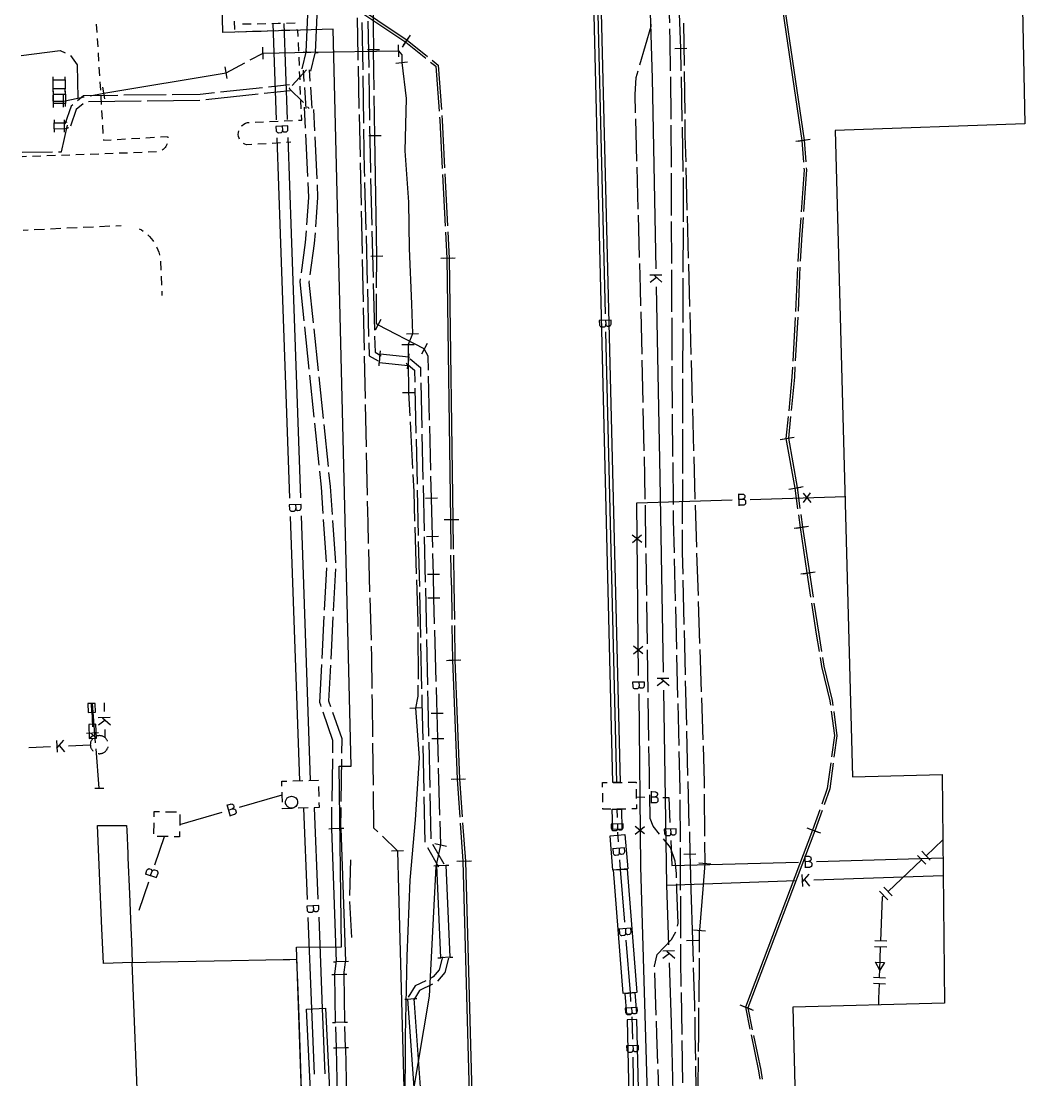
# Model space of a CAD drawing. Header units: metres. Extents: x 17721 to 17912, y 14015 to 15901.
# Drawn here: x 17761.7 to 17845.1, y 15395.8 to 15483.7 of the extents above; entities that cross this region are included whole.
import ezdxf

# ---------------------------------------------------------------- set-up
doc = ezdxf.new("R2010")
doc.units = ezdxf.units.M
for name, color, linetype in [('GC_BUILDING', 8, 'Continuous'), ('GC_CURB_EDGE', 1, 'Continuous'), ('GC_GAS_AXIS', 2, 'Continuous'), ('GC_POWER_AXIS', 40, 'Continuous'), ('GC_SEWER_AXIS', 6, 'Continuous'), ('GC_SITE_BOUNDARY', 7, 'Continuous'), ('GC_TEST_GREEN_ZONE', 3, 'Continuous'), ('GC_WATER_AXIS', 5, 'Continuous')]:
    doc.layers.add(name, color=color, linetype=linetype)

msp = doc.modelspace()

# ---------------------------------------------------------------- linework, layer by layer
at = {"layer": 'GC_BUILDING'}
for points in [[(17770.892, 15407.273), (17770.961, 15405.537), (17768.576, 15405.439), (17768.452, 15408.362), (17768.089, 15416.895), (17770.491, 15416.907), (17770.508, 15416.51), (17770.59, 15414.581), (17770.605, 15414.233), (17770.733, 15411.239), (17770.847, 15408.405)], [(17773.626, 15391.792), (17771.511, 15391.703), (17771.49, 15392.235), (17770.961, 15405.537), (17773.29, 15405.58), (17777.769, 15405.664), (17783.5, 15405.77), (17783.594, 15405.772), (17784.057, 15405.781), (17784.62, 15405.791), (17784.645, 15405.104), (17784.688, 15403.884), (17784.792, 15400.987), (17784.914, 15397.608), (17785.01, 15394.935), (17785.134, 15391.463), (17784.464, 15391.447), (17784.278, 15391.443), (17784.244, 15392.242), (17778.143, 15391.984), (17777.827, 15391.97), (17774.106, 15391.813)]]:
    msp.add_lwpolyline(points, close=True, dxfattribs=at)
at = {"layer": 'GC_CURB_EDGE'}
for points in [[(17767.982, 15483.485), (17768.024, 15482.786)], [(17779.478, 15483.018), (17779.451, 15483.719)], [(17768.055, 15482.287), (17768.097, 15481.587)], [(17780.468, 15482.834), (17779.767, 15482.81)], [(17781.668, 15482.876), (17780.968, 15482.852)], [(17782.869, 15482.918), (17782.168, 15482.894)], [(17784.069, 15482.96), (17783.369, 15482.936)], [(17784.747, 15482.437), (17784.724, 15482.983), (17784.569, 15482.978)], [(17784.799, 15481.237), (17784.769, 15481.938)], [(17768.128, 15481.088), (17768.171, 15480.388)], [(17784.85, 15480.037), (17784.82, 15480.738)], [(17768.201, 15479.889), (17768.244, 15479.189)], [(17784.901, 15478.837), (17784.871, 15479.538)], [(17768.274, 15478.69), (17768.317, 15477.99)], [(17784.953, 15477.637), (17784.923, 15478.338)], [(17768.347, 15477.491), (17768.39, 15476.791)], [(17785.004, 15476.437), (17784.974, 15477.138)], [(17768.42, 15476.292), (17768.463, 15475.592)], [(17780.053, 15475.03), (17780.09, 15475.07), (17780.228, 15475.173), (17780.378, 15475.248), (17780.532, 15475.294), (17780.678, 15475.301)], [(17781.177, 15475.324), (17781.878, 15475.357)], [(17782.377, 15475.38), (17783.078, 15475.412)], [(17783.577, 15475.436), (17784.278, 15475.468)], [(17784.777, 15475.492), (17785.044, 15475.504), (17785.025, 15475.937)], [(17768.493, 15475.093), (17768.536, 15474.393)], [(17779.887, 15473.922), (17779.85, 15473.991), (17779.798, 15474.154), (17779.776, 15474.316), (17779.782, 15474.475), (17779.808, 15474.602)], [(17768.566, 15473.894), (17768.57, 15473.831), (17769.207, 15473.87)], [(17769.706, 15473.9), (17770.406, 15473.942)], [(17770.905, 15473.972), (17771.605, 15474.015)], [(17772.104, 15474.045), (17772.804, 15474.087)], [(17773.303, 15474.118), (17773.888, 15474.153), (17773.909, 15474.055), (17773.911, 15474.04)], [(17773.868, 15473.547), (17773.861, 15473.523), (17773.817, 15473.418), (17773.762, 15473.319), (17773.698, 15473.226), (17773.624, 15473.141), (17773.543, 15473.065), (17773.457, 15473), (17773.453, 15472.997)], [(17780.895, 15473.472), (17780.466, 15473.446), (17780.316, 15473.503), (17780.221, 15473.559)], [(17782.094, 15473.543), (17781.394, 15473.501)], [(17783.293, 15473.614), (17782.593, 15473.572)], [(17784.142, 15473.665), (17783.792, 15473.644)], [(17763.381, 15472.515), (17762.68, 15472.489)], [(17764.582, 15472.557), (17763.881, 15472.532)], [(17765.782, 15472.6), (17765.081, 15472.575)], [(17766.982, 15472.643), (17766.282, 15472.618)], [(17768.183, 15472.686), (17767.482, 15472.661)], [(17769.383, 15472.729), (17768.682, 15472.704)], [(17770.584, 15472.772), (17769.883, 15472.747)], [(17771.784, 15472.815), (17771.083, 15472.79)], [(17772.984, 15472.858), (17772.284, 15472.833)], [(17762.181, 15472.472), (17761.83, 15472.459)], [(17762.326, 15466.364), (17761.897, 15466.344)], [(17763.684, 15466.428), (17762.826, 15466.388)], [(17765.041, 15466.492), (17764.183, 15466.452)], [(17766.399, 15466.556), (17765.54, 15466.516)], [(17767.756, 15466.62), (17766.898, 15466.58)], [(17769.114, 15466.684), (17768.255, 15466.644)], [(17770.042, 15466.728), (17769.613, 15466.708)], [(17771.548, 15466.484), (17771.73, 15466.38), (17771.865, 15466.29)], [(17772.255, 15465.978), (17772.398, 15465.838), (17772.544, 15465.674), (17772.68, 15465.501), (17772.739, 15465.414)], [(17772.99, 15464.983), (17773.015, 15464.933), (17773.1, 15464.732), (17773.172, 15464.528), (17773.23, 15464.321), (17773.238, 15464.283)], [(17773.31, 15463.789), (17773.342, 15463.045)], [(17773.364, 15462.546), (17773.396, 15461.802)], [(17773.417, 15461.303), (17773.434, 15460.931)]]:
    msp.add_lwpolyline(points, dxfattribs=at)
at = {"layer": 'GC_GAS_AXIS'}
for points in [[(17836.906, 15414.402), (17838.3, 15415.714)], [(17837.248, 15414.038), (17836.563, 15414.766)], [(17833.753, 15411.435), (17836.541, 15414.059)], [(17836.884, 15413.695), (17836.199, 15414.423)], [(17833.732, 15410.728), (17833.046, 15411.457)], [(17833.153, 15407.313), (17833.28, 15410.99), (17833.389, 15411.093)], [(17834.096, 15411.071), (17833.41, 15411.799)], [(17833.636, 15406.796), (17832.636, 15406.831)], [(17833.653, 15407.296), (17832.654, 15407.33)], [(17833.07, 15404.9), (17833.136, 15406.813)], [(17833.048, 15404.257), (17833.053, 15404.4), (17833.07, 15404.9)], [(17833.548, 15404.24), (17832.549, 15404.274)], [(17833.531, 15403.74), (17832.532, 15403.774)], [(17832.988, 15402.008), (17832.99, 15402.53), (17833.031, 15403.757)]]:
    msp.add_lwpolyline(points, dxfattribs=at)
msp.add_lwpolyline([(17833.07, 15404.9), (17832.714, 15405.542), (17833.448, 15405.529)], close=True, dxfattribs=at)
at = {"layer": 'GC_POWER_AXIS'}
for points in [[(17816.578, 15479.602), (17816.542, 15481.443), (17816.248, 15488.731), (17816.148, 15492.252)], [(17788.324, 15487.963), (17788.39, 15486.19), (17788.8, 15485.24), (17793.68, 15481.97), (17795.361, 15480.637)], [(17788.515, 15488.057), (17788.58, 15486.24), (17788.92, 15485.4), (17793.79, 15482.14), (17795.489, 15480.789)], [(17790.917, 15487.799), (17790.953, 15485.335), (17791.002, 15481.345)], [(17815.468, 15487.097), (17815.584, 15483.595)], [(17824.461, 15487.232), (17824.88, 15485.46), (17826.59, 15473.82), (17826.723, 15472.006)], [(17824.652, 15487.282), (17825.077, 15485.496), (17826.787, 15473.842), (17826.922, 15472.029)], [(17789.736, 15480.482), (17789.73, 15480.75), (17789.687, 15483.999)], [(17790.044, 15483.619), (17790.108, 15479.685)], [(17790.542, 15483.735), (17790.605, 15479.873)], [(17813.131, 15480.083), (17814.077, 15483.32), (17814.078, 15483.461)], [(17815.6, 15483.095), (17815.633, 15482.103), (17815.664, 15479.593)], [(17816.753, 15483.549), (17816.801, 15480.045)], [(17793.402, 15481.555), (17793.958, 15482.385)], [(17793.512, 15481.725), (17794.068, 15482.555)], [(17761.739, 15480.864), (17764.977, 15481.3), (17765.392, 15481.105)], [(17781.84, 15480.569), (17781.823, 15481.568)], [(17791.502, 15481.351), (17790.502, 15481.339)], [(17791.062, 15478.02), (17791.002, 15481.345)], [(17793.104, 15480.76), (17793.087, 15481.76)], [(17817.042, 15481.463), (17816.042, 15481.423)], [(17765.826, 15480.871), (17766.377, 15480.1), (17766.441, 15477.323)], [(17780.763, 15480.499), (17781.832, 15481.069), (17785.791, 15481.136), (17793.096, 15481.26), (17793.368, 15480.927), (17793.348, 15480.294), (17793.719, 15477.303), (17793.614, 15472.964), (17793.906, 15468.682), (17793.975, 15464.832), (17794.164, 15460.234), (17794.258, 15457.763), (17793.873, 15456.871), (17793.888, 15455.493), (17793.916, 15452.877), (17794.017, 15450.942)], [(17785.073, 15479.755), (17785.427, 15481.246)], [(17785.167, 15481.163), (17785.416, 15481.152)], [(17785.803, 15479.581), (17786.157, 15481.072)], [(17786.166, 15481.12), (17786.416, 15481.109)], [(17795.88, 15480.477), (17796.38, 15480.08), (17796.647, 15476.387)], [(17768.6, 15477.754), (17778.777, 15479.441), (17780.322, 15480.264)], [(17778.859, 15478.948), (17778.696, 15479.934)], [(17785.438, 15479.668), (17784.243, 15478.39)], [(17785.256, 15478.708), (17785.189, 15479.65)], [(17785.755, 15478.744), (17785.687, 15479.686)], [(17789.826, 15476.467), (17789.747, 15479.983)], [(17792.852, 15480.233), (17793.844, 15480.356)], [(17795.753, 15480.327), (17796.19, 15479.98), (17796.456, 15476.258)], [(17812.774, 15476.117), (17812.732, 15477.62), (17812.831, 15479.057), (17812.991, 15479.603)], [(17816.808, 15479.545), (17816.855, 15476.042)], [(17764.387, 15478.847), (17764.387, 15479.097)], [(17765.387, 15478.848), (17765.387, 15479.098)], [(17790.116, 15479.185), (17790.18, 15475.251)], [(17790.613, 15479.373), (17790.676, 15475.511)], [(17815.67, 15479.093), (17815.713, 15475.59)], [(17816.658, 15475.421), (17816.587, 15479.102)], [(17764.388, 15477.847), (17764.388, 15478.097)], [(17764.416, 15477.648), (17764.416, 15477.898)], [(17765.388, 15477.848), (17765.388, 15478.098)], [(17765.416, 15477.647), (17765.416, 15477.897)], [(17768.682, 15477.261), (17768.518, 15478.248)], [(17781.787, 15478.197), (17778.292, 15477.818)], [(17784.085, 15477.943), (17781.911, 15477.708)], [(17784.031, 15478.441), (17782.284, 15478.251)], [(17784.058, 15478.192), (17783.998, 15478.128), (17785.181, 15476.96)], [(17785.417, 15476.464), (17785.292, 15478.21)], [(17785.915, 15476.5), (17785.79, 15478.245)], [(17764.434, 15476.565), (17764.409, 15477.565)], [(17764.415, 15476.648), (17764.415, 15476.898)], [(17764.421, 15477.065), (17765.254, 15477.085)], [(17765.266, 15476.586), (17765.241, 15477.585)], [(17765.254, 15477.085), (17766.441, 15477.323)], [(17765.415, 15476.647), (17765.415, 15476.897)], [(17769.773, 15477.558), (17766.926, 15477.525), (17766.412, 15477.1)], [(17766.441, 15477.323), (17766.97, 15477.429)], [(17771.694, 15477.08), (17767.321, 15477.029)], [(17767.46, 15477.527), (17768.6, 15477.754)], [(17773.788, 15477.604), (17770.273, 15477.563)], [(17776.568, 15477.136), (17772.194, 15477.085)], [(17777.795, 15477.764), (17776.617, 15477.636), (17774.288, 15477.61)], [(17781.414, 15477.654), (17777.065, 15477.182)], [(17791.269, 15461.565), (17791.286, 15464.196), (17791.131, 15474.195), (17791.071, 15477.52)], [(17766.027, 15476.781), (17765.894, 15476.671), (17765.356, 15475.18)], [(17766.887, 15476.844), (17766.318, 15476.373), (17765.826, 15475.01)], [(17785.369, 15474.83), (17785.286, 15476.587)], [(17785.537, 15476.609), (17785.666, 15476.482)], [(17786.13, 15474.627), (17786.046, 15476.377)], [(17764.471, 15475.517), (17764.47, 15475.267)], [(17765.522, 15475.335), (17765.245, 15475.256)], [(17765.315, 15475.516), (17765.315, 15475.266)], [(17789.916, 15472.451), (17789.837, 15475.967)], [(17796.492, 15475.759), (17796.51, 15475.5), (17796.717, 15471.475)], [(17796.683, 15475.888), (17796.71, 15475.51), (17796.914, 15471.552)], [(17812.886, 15472.106), (17812.788, 15475.618)], [(17816.862, 15475.542), (17816.88, 15474.21), (17816.939, 15472.039)], [(17764.469, 15474.767), (17764.469, 15474.517)], [(17764.84, 15472.873), (17765.076, 15472.876), (17765.591, 15475.095)], [(17765.314, 15474.766), (17765.313, 15474.516)], [(17765.66, 15474.855), (17765.383, 15474.776)], [(17785.561, 15470.816), (17785.393, 15474.33)], [(17790.188, 15474.751), (17790.244, 15471.31), (17790.257, 15470.816)], [(17790.684, 15475.011), (17790.744, 15471.32), (17790.748, 15471.148)], [(17815.716, 15475.09), (17815.729, 15471.586)], [(17816.739, 15471.239), (17816.668, 15474.921)], [(17786.321, 15470.626), (17786.154, 15474.127)], [(17791.631, 15474.203), (17790.631, 15474.187)], [(17826.095, 15473.747), (17827.085, 15473.893)], [(17826.292, 15473.769), (17827.282, 15473.915)], [(17761.826, 15472.836), (17764.34, 15472.867)], [(17790.006, 15468.435), (17789.927, 15471.951)], [(17796.743, 15470.976), (17796.964, 15466.691)], [(17796.939, 15471.053), (17797.163, 15466.717)], [(17812.998, 15468.095), (17812.9, 15471.606)], [(17815.731, 15471.087), (17815.744, 15467.583)], [(17816.747, 15467.057), (17816.756, 15470.361), (17816.749, 15470.739)], [(17816.952, 15471.54), (17817.047, 15468.037)], [(17826.76, 15471.508), (17826.77, 15471.37), (17826.53, 15467.88)], [(17826.96, 15471.53), (17826.972, 15471.365), (17826.73, 15467.903)], [(17785.477, 15466.805), (17785.643, 15469.086), (17785.585, 15470.316)], [(17786.216, 15466.629), (17786.395, 15469.076), (17786.345, 15470.127)], [(17790.27, 15470.317), (17790.372, 15466.383)], [(17790.761, 15470.648), (17790.862, 15466.787)], [(17790.091, 15464.419), (17790.04, 15466.9), (17790.017, 15467.935)], [(17813.11, 15464.084), (17813.012, 15467.595)], [(17817.061, 15467.537), (17817.156, 15464.035)], [(17826.496, 15467.381), (17826.4, 15465.99), (17826.26, 15463.752)], [(17826.695, 15467.404), (17826.595, 15465.975), (17826.46, 15463.776)], [(17815.746, 15467.083), (17815.759, 15463.58)], [(17816.737, 15462.875), (17816.746, 15466.557)], [(17785.015, 15462.816), (17785.369, 15465.332), (17785.44, 15466.307)], [(17785.749, 15462.654), (17786.115, 15465.252), (17786.179, 15466.131)], [(17790.385, 15465.883), (17790.487, 15461.95)], [(17790.875, 15466.287), (17790.975, 15462.425)], [(17796.99, 15466.192), (17797.1, 15464.05), (17797.39, 15442.33), (17797.429, 15439.853)], [(17797.188, 15466.218), (17797.3, 15464.05), (17797.59, 15442.33), (17797.631, 15439.855)], [(17790.173, 15460.403), (17790.101, 15463.919)], [(17791.786, 15464.204), (17790.786, 15464.188)], [(17796.6, 15464.043), (17797.6, 15464.057)], [(17796.8, 15464.043), (17797.8, 15464.057)], [(17813.216, 15460.073), (17813.182, 15461.496), (17813.124, 15463.584)], [(17815.761, 15463.08), (17815.774, 15459.577)], [(17817.169, 15463.535), (17817.264, 15460.033)], [(17826.228, 15463.253), (17826.19, 15462.64), (17826.068, 15459.619)], [(17826.429, 15463.277), (17826.389, 15462.625), (17826.271, 15459.644)], [(17785.246, 15458.822), (17784.909, 15462.065), (17784.945, 15462.32)], [(17786.016, 15458.673), (17785.665, 15462.051), (17785.68, 15462.158)], [(17816.726, 15458.693), (17816.735, 15462.375)], [(17790.5, 15461.45), (17790.602, 15457.516)], [(17790.988, 15461.925), (17791.088, 15458.064)], [(17795.567, 15454.741), (17795.539, 15455.904), (17795.227, 15456.494), (17791.374, 15458.506), (17791.25, 15458.575), (17791.266, 15461.065)], [(17790.256, 15456.387), (17790.184, 15459.903)], [(17813.311, 15456.061), (17813.228, 15459.573)], [(17817.278, 15459.533), (17817.373, 15456.031)], [(17791.605, 15458.949), (17791.143, 15458.063)], [(17815.776, 15459.077), (17815.789, 15455.573)], [(17826.048, 15459.12), (17825.844, 15455.489)], [(17826.251, 15459.144), (17826.046, 15455.514)], [(17785.661, 15454.825), (17785.298, 15458.325)], [(17786.429, 15454.689), (17786.067, 15458.175)], [(17791.101, 15457.564), (17791.136, 15456.22), (17791.65, 15455.934)], [(17793.758, 15457.744), (17794.758, 15457.782)], [(17816.715, 15454.511), (17816.724, 15458.193)], [(17790.615, 15457.016), (17790.644, 15455.922), (17791.406, 15455.498)], [(17793.373, 15456.866), (17794.373, 15456.877)], [(17795.458, 15456.937), (17794.996, 15456.051)], [(17790.339, 15452.372), (17790.266, 15455.888)], [(17791.565, 15456.089), (17791.59, 15456.338)], [(17793.942, 15455.851), (17793.967, 15456.1)], [(17791.466, 15455.094), (17791.49, 15455.343)], [(17793.725, 15455.303), (17794.407, 15454.724), (17794.429, 15453.745)], [(17793.843, 15454.856), (17793.867, 15455.105)], [(17794.05, 15455.683), (17794.901, 15454.96), (17794.919, 15454.194)], [(17813.406, 15452.049), (17813.323, 15455.561)], [(17815.791, 15455.073), (17815.794, 15454.383), (17815.819, 15451.57)], [(17817.386, 15455.531), (17817.481, 15452.028)], [(17825.816, 15454.99), (17825.77, 15454.17), (17825.496, 15451.367)], [(17826.018, 15455.015), (17825.969, 15454.15), (17825.698, 15451.393)], [(17786.076, 15450.828), (17785.713, 15454.328)], [(17786.843, 15450.705), (17786.481, 15454.192)], [(17795.668, 15450.581), (17795.579, 15454.241)], [(17794.44, 15453.245), (17794.525, 15449.5)], [(17794.93, 15453.694), (17795.016, 15449.929)], [(17816.704, 15450.328), (17816.713, 15454.011)], [(17793.416, 15452.872), (17794.416, 15452.883)], [(17790.421, 15448.356), (17790.349, 15451.872)], [(17813.502, 15448.038), (17813.418, 15451.55)], [(17817.495, 15451.529), (17817.59, 15448.026)], [(17815.823, 15451.07), (17815.854, 15447.567)], [(17825.447, 15450.87), (17825.27, 15449.06), (17826, 15444.94), (17826.233, 15443.206)], [(17825.65, 15450.895), (17825.472, 15449.086), (17826.201, 15444.972), (17826.432, 15443.237)], [(17786.491, 15446.831), (17786.128, 15450.331)], [(17787.257, 15446.722), (17786.895, 15450.208)], [(17794.043, 15450.443), (17794.246, 15446.572)], [(17795.769, 15446.42), (17795.68, 15450.081)], [(17816.693, 15446.146), (17816.703, 15449.828)], [(17794.537, 15449), (17794.622, 15445.254)], [(17795.027, 15449.429), (17795.113, 15445.664)], [(17824.778, 15448.973), (17825.762, 15449.147)], [(17824.98, 15448.999), (17825.964, 15449.173)], [(17790.504, 15444.34), (17790.431, 15447.856)], [(17813.58, 15444.026), (17813.552, 15445.926), (17813.514, 15447.538)], [(17815.859, 15447.067), (17815.89, 15443.564)], [(17817.603, 15447.527), (17817.698, 15444.024)], [(17786.831, 15442.828), (17786.681, 15445.001), (17786.543, 15446.334)], [(17787.59, 15442.731), (17787.429, 15445.065), (17787.308, 15446.224)], [(17794.272, 15446.072), (17794.346, 15444.658), (17794.422, 15442.2)], [(17795.927, 15440.004), (17795.899, 15440.913), (17795.825, 15444.09), (17795.781, 15445.92)], [(17816.682, 15441.964), (17816.692, 15445.646)], [(17794.633, 15444.754), (17794.718, 15441.009)], [(17795.124, 15445.164), (17795.21, 15441.399)], [(17825.508, 15444.853), (17826.492, 15445.027)], [(17825.709, 15444.885), (17826.693, 15445.059)], [(17790.6, 15440.324), (17790.55, 15442.08), (17790.514, 15443.84)], [(17796.325, 15444.102), (17795.325, 15444.078)], [(17813.64, 15440.014), (17813.588, 15443.526)], [(17817.714, 15443.524), (17817.831, 15440.023)], [(17815.894, 15443.064), (17815.901, 15442.284), (17815.969, 15439.561)], [(17826.3, 15442.71), (17826.44, 15441.67), (17827.01, 15437.89), (17827.318, 15435.878)], [(17826.498, 15442.742), (17826.639, 15441.687), (17827.213, 15437.901), (17827.521, 15435.885)], [(17787.108, 15438.819), (17786.866, 15442.329)], [(17787.865, 15438.735), (17787.624, 15442.232)], [(17796.89, 15442.323), (17797.89, 15442.337)], [(17797.09, 15442.323), (17798.09, 15442.337)], [(17825.946, 15441.595), (17826.934, 15441.745)], [(17826.145, 15441.612), (17827.133, 15441.762)], [(17794.437, 15441.7), (17794.556, 15437.826)], [(17795.221, 15440.9), (17795.306, 15437.135)], [(17796.399, 15440.925), (17795.399, 15440.901)], [(17816.721, 15437.782), (17816.676, 15439.617), (17816.681, 15441.464)], [(17794.73, 15440.509), (17794.815, 15436.763)], [(17790.715, 15436.309), (17790.615, 15439.824)], [(17796.084, 15433.648), (17796.022, 15435.785), (17795.998, 15437.755), (17795.943, 15439.504)], [(17797.475, 15436.877), (17797.436, 15439.354)], [(17797.639, 15439.355), (17797.68, 15436.88), (17797.722, 15434.016)], [(17813.7, 15436.001), (17813.648, 15439.514)], [(17817.848, 15439.523), (17817.964, 15436.021)], [(17786.943, 15434.806), (17787.128, 15438.32)], [(17787.69, 15434.736), (17787.875, 15438.236)], [(17815.982, 15439.061), (17816.07, 15435.559)], [(17794.572, 15437.326), (17794.68, 15433.817), (17794.682, 15433.451)], [(17796.498, 15437.761), (17795.498, 15437.749)], [(17826.516, 15437.815), (17827.504, 15437.965)], [(17826.719, 15437.826), (17827.707, 15437.976)], [(17795.318, 15436.635), (17795.38, 15433.903), (17795.402, 15432.87)], [(17797.475, 15436.877), (17797.519, 15434.009)], [(17816.824, 15433.601), (17816.733, 15437.282)], [(17790.831, 15432.294), (17790.73, 15435.809)], [(17794.826, 15436.263), (17794.88, 15433.891), (17794.91, 15432.518)], [(17796.522, 15435.791), (17795.522, 15435.779)], [(17813.76, 15431.989), (17813.708, 15435.501)], [(17816.082, 15435.059), (17816.17, 15431.557)], [(17817.981, 15435.522), (17818.097, 15432.02)], [(17827.393, 15435.384), (17827.79, 15432.79), (17828.019, 15431.361)], [(17827.597, 15435.391), (17827.992, 15432.804), (17828.223, 15431.361)], [(17786.738, 15430.793), (17786.917, 15434.307)], [(17787.486, 15430.736), (17787.664, 15434.237)], [(17794.684, 15432.951), (17794.704, 15429.075)], [(17796.223, 15428.874), (17796.099, 15433.148)], [(17797.527, 15433.51), (17797.571, 15430.642), (17797.946, 15420.763), (17798.175, 15417.607)], [(17797.729, 15433.517), (17797.771, 15430.653), (17798.145, 15420.774), (17798.375, 15417.615)], [(17816.926, 15429.42), (17816.836, 15433.101)], [(17795.413, 15432.37), (17795.494, 15428.605)], [(17790.902, 15428.278), (17790.87, 15430.92), (17790.845, 15431.794)], [(17794.92, 15432.018), (17795.001, 15428.272)], [(17813.82, 15427.977), (17813.767, 15431.489)], [(17818.114, 15431.52), (17818.23, 15428.018)], [(17786.662, 15426.798), (17786.628, 15426.896), (17786.551, 15427.12), (17786.712, 15430.294)], [(17797.071, 15430.623), (17798.071, 15430.661)], [(17797.271, 15430.634), (17798.271, 15430.672)], [(17816.183, 15431.057), (17816.271, 15427.555)], [(17828.098, 15430.868), (17828.22, 15430.11), (17828.92, 15427.26), (17828.967, 15426.894)], [(17828.303, 15430.867), (17828.418, 15430.147), (17829.117, 15427.3), (17829.17, 15426.886)], [(17787.468, 15426.763), (17787.337, 15427.142), (17787.307, 15427.228), (17787.46, 15430.237)], [(17790.248, 15356.895), (17790.28, 15357.36), (17790.899, 15359.139), (17791.448, 15360.216), (17791.521, 15362.139), (17791.642, 15367.42), (17792.468, 15372.843), (17793.044, 15380.45), (17793.402, 15386.364), (17793.634, 15393.157), (17793.652, 15399.403), (17793.804, 15406.066), (17794.064, 15412.365), (17794.505, 15417.367), (17794.816, 15422.518), (17794.523, 15426.655), (17794.711, 15427.665), (17794.706, 15428.575)], [(17817.029, 15425.239), (17816.938, 15428.92)], [(17790.95, 15424.261), (17790.916, 15427.087), (17790.908, 15427.778)], [(17795.012, 15427.772), (17795.025, 15427.156), (17795.093, 15424.027)], [(17795.505, 15428.105), (17795.525, 15427.167), (17795.586, 15424.34)], [(17796.396, 15422.176), (17796.344, 15424.133), (17796.299, 15426.237), (17796.272, 15427.179), (17796.237, 15428.374)], [(17767.916, 15423.771), (17767.652, 15427.043)], [(17813.88, 15423.964), (17813.827, 15427.477)], [(17816.284, 15427.055), (17816.372, 15423.553)], [(17818.247, 15427.519), (17818.364, 15424.017)], [(17787.624, 15422.944), (17787.639, 15423.981), (17786.826, 15426.326)], [(17788.374, 15422.913), (17788.391, 15424.101), (17787.632, 15426.291)], [(17795.022, 15426.69), (17794.024, 15426.619)], [(17795.799, 15426.226), (17796.799, 15426.248)], [(17829.032, 15426.399), (17829.293, 15424.38), (17829.055, 15422.622)], [(17829.233, 15426.39), (17829.492, 15424.367), (17829.255, 15422.595)], [(17795.844, 15424.122), (17796.844, 15424.144)], [(17817.131, 15421.058), (17817.041, 15424.74)], [(17768.22, 15420), (17767.956, 15423.273)], [(17790.998, 15420.245), (17790.956, 15423.761)], [(17795.103, 15423.527), (17795.184, 15419.781)], [(17795.597, 15423.84), (17795.678, 15420.075)], [(17813.94, 15419.952), (17813.92, 15421.268), (17813.887, 15423.465)], [(17818.38, 15423.517), (17818.48, 15420.52), (17818.483, 15420.015)], [(17787.565, 15418.926), (17787.617, 15422.445)], [(17788.315, 15418.909), (17788.366, 15422.413)], [(17816.384, 15423.053), (17816.462, 15419.951), (17816.464, 15419.551)], [(17796.514, 15417.763), (17796.409, 15421.677)], [(17828.988, 15422.127), (17828.697, 15419.977), (17828.239, 15418.678)], [(17829.188, 15422.099), (17828.901, 15419.955), (17828.432, 15418.622)], [(17797.446, 15420.744), (17798.446, 15420.782)], [(17797.645, 15420.755), (17798.645, 15420.793)], [(17767.845, 15420), (17768.595, 15420)], [(17791.38, 15416.373), (17791.04, 15416.7), (17791.004, 15419.745)], [(17817.234, 15416.877), (17817.143, 15420.559)], [(17795.195, 15419.281), (17795.276, 15415.535)], [(17795.689, 15419.575), (17795.77, 15415.81)], [(17814.777, 15416.184), (17814.226, 15416.857), (17813.978, 15417.48), (17813.948, 15419.452)], [(17816.465, 15419.051), (17816.479, 15415.547)], [(17818.486, 15419.515), (17818.507, 15416.012)], [(17787.532, 15416.667), (17787.558, 15418.427)], [(17788.282, 15416.657), (17788.308, 15418.409)], [(17828.073, 15418.206), (17827.484, 15416.533), (17821.903, 15401.828), (17822.275, 15400)], [(17828.266, 15418.151), (17827.672, 15416.464), (17822.089, 15401.757), (17822.47, 15399.945)], [(17796.527, 15417.264), (17796.579, 15415.307), (17796.377, 15414.388), (17796.181, 15413.497), (17795.644, 15402.74), (17794.221, 15394.338), (17792.341, 15369.457), (17791.913, 15363.812), (17792.53, 15362.011)], [(17798.212, 15417.109), (17798.441, 15413.953), (17799.022, 15392.59), (17799.845, 15362.351), (17799.687, 15360.608)], [(17798.411, 15417.117), (17798.641, 15413.958), (17799.222, 15392.595), (17800.045, 15362.349), (17799.825, 15360.613)], [(17787.283, 15416.64), (17787.532, 15416.649)], [(17788.282, 15416.676), (17788.532, 15416.684)], [(17817.246, 15416.378), (17817.291, 15414.537), (17817.314, 15413.766), (17817.379, 15411.602), (17817.505, 15407.372), (17817.572, 15405.579)], [(17827.017, 15416.71), (17827.951, 15416.356)], [(17827.205, 15416.641), (17828.139, 15416.287)], [(17791.741, 15416.027), (17793.01, 15414.81), (17793.096, 15411.598), (17793.7, 15388.95), (17793.783, 15369.486), (17793.81, 15363.09), (17793.905, 15361.316)], [(17795.916, 15415.348), (17796.852, 15413.714)], [(17796.091, 15415.414), (17797.067, 15415.2)], [(17816.185, 15412.561), (17816.174, 15412.918), (17816.087, 15413.656), (17816.052, 15413.95), (17815.686, 15415.072), (17815.093, 15415.797)], [(17818.51, 15415.512), (17818.52, 15413.76), (17818.358, 15411.61), (17818.1, 15408.2)], [(17792.51, 15414.797), (17793.51, 15414.823)], [(17795.487, 15415.091), (17796.418, 15413.466)], [(17816.481, 15415.047), (17816.486, 15413.692), (17816.494, 15411.595), (17816.494, 15411.544)], [(17816.791, 15414.522), (17817.791, 15414.552)], [(17789.092, 15414.07), (17789.022, 15411.086)], [(17796.011, 15413.562), (17796.26, 15413.573)], [(17797.01, 15413.607), (17797.259, 15413.618)], [(17797.941, 15413.939), (17798.941, 15413.967)], [(17798.141, 15413.944), (17799.141, 15413.972)], [(17818.021, 15413.798), (17819.019, 15413.722)], [(17816.257, 15408.554), (17816.303, 15408.804), (17816.216, 15411.593), (17816.201, 15412.061)], [(17816.496, 15411.044), (17816.509, 15407.541)], [(17789.021, 15410.587), (17789.172, 15407.606)], [(17814.355, 15405.158), (17814.353, 15405.225), (17814.58, 15406.182), (17815.756, 15407.433), (17816.135, 15408.075)], [(17817.601, 15408.238), (17818.599, 15408.162)], [(17818.085, 15406.385), (17818.1, 15408.2)], [(17816.511, 15407.041), (17816.516, 15405.74), (17816.55, 15403.538)], [(17817.005, 15407.357), (17818.005, 15407.387)], [(17796.739, 15406.003), (17796.463, 15404.925), (17795.972, 15404.325), (17795.8, 15404.239)], [(17797.223, 15405.879), (17796.921, 15404.693), (17796.33, 15403.972)], [(17796.357, 15405.913), (17796.606, 15405.924)], [(17797.356, 15405.958), (17797.605, 15405.969)], [(17818.05, 15402.255), (17818.08, 15405.885)], [(17787.677, 15405.586), (17787.926, 15405.595)], [(17787.792, 15404.586), (17787.929, 15405.656)], [(17788.536, 15404.49), (17788.673, 15405.56)], [(17788.676, 15405.622), (17788.926, 15405.631)], [(17817.713, 15401.493), (17817.705, 15402.022), (17817.591, 15405.079)], [(17787.539, 15404.527), (17787.789, 15404.532)], [(17788.539, 15404.545), (17788.789, 15404.549)], [(17795.353, 15404.015), (17794.479, 15403.579), (17793.899, 15402.639)], [(17814.495, 15401.148), (17814.373, 15404.658)], [(17795.898, 15403.729), (17794.829, 15403.195), (17794.325, 15402.377)], [(17816.557, 15403.038), (17816.61, 15399.579), (17816.611, 15399.535)], [(17793.613, 15402.473), (17793.863, 15402.491)], [(17794.361, 15402.526), (17794.611, 15402.544)], [(17818.015, 15398.125), (17818.027, 15399.601), (17818.045, 15401.755)], [(17821.436, 15402.005), (17822.37, 15401.651)], [(17821.622, 15401.934), (17822.556, 15401.58)], [(17787.609, 15400.541), (17787.859, 15400.546)], [(17788.609, 15400.559), (17788.859, 15400.563)], [(17814.635, 15397.138), (17814.551, 15399.546), (17814.512, 15400.648)], [(17817.772, 15397.405), (17817.74, 15399.597), (17817.72, 15400.993)], [(17787.941, 15398.436), (17787.873, 15400.185)], [(17788.691, 15398.466), (17788.622, 15400.214)], [(17822.375, 15399.51), (17822.98, 15396.541), (17823.091, 15395.849)], [(17816.619, 15399.035), (17816.673, 15395.532)], [(17822.572, 15399.456), (17823.177, 15396.577), (17823.298, 15395.825)], [(17787.691, 15398.44), (17787.941, 15398.445)], [(17788.691, 15398.458), (17788.941, 15398.462)], [(17817.832, 15393.317), (17817.78, 15396.905)], [(17818.045, 15393.997), (17817.99, 15395.2), (17818.01, 15397.625)], [(17814.774, 15393.127), (17814.652, 15396.638)]]:
    msp.add_lwpolyline(points, dxfattribs=at)
for points in [[(17785.416, 15481.152), (17785.764, 15489.255), (17786.514, 15489.223), (17786.166, 15481.12)], [(17764.387, 15478.847), (17765.388, 15478.848), (17765.388, 15478.098), (17764.388, 15478.097)], [(17764.416, 15476.898), (17764.416, 15477.648), (17765.416, 15477.647), (17765.416, 15476.897)], [(17764.469, 15474.768), (17764.47, 15475.268), (17765.314, 15475.266), (17765.314, 15474.766)], [(17791.491, 15455.343), (17791.565, 15456.089), (17793.942, 15455.851), (17793.868, 15455.105)], [(17787.532, 15416.649), (17788.282, 15416.675), (17788.478, 15411.164), (17788.676, 15405.621), (17787.926, 15405.595), (17787.728, 15411.138)], [(17796.26, 15413.573), (17797.01, 15413.607), (17797.356, 15405.958), (17796.606, 15405.924)], [(17787.789, 15404.531), (17788.539, 15404.545), (17788.609, 15400.559), (17787.859, 15400.545)], [(17793.863, 15402.49), (17794.361, 15402.526), (17794.994, 15393.626), (17794.496, 15393.59)], [(17787.941, 15398.444), (17788.691, 15398.458), (17788.761, 15394.471), (17788.011, 15394.457)]]:
    msp.add_lwpolyline(points, close=True, dxfattribs=at)
at = {"layer": 'GC_SEWER_AXIS'}
for points in [[(17813.754, 15491.794), (17814.16, 15478.96), (17814.466, 15463.15)], [(17814.96, 15462.631), (17813.969, 15462.612)], [(17814.528, 15462.432), (17813.981, 15462.012)], [(17814.322, 15462.619), (17814.971, 15462.03)], [(17814.494, 15461.65), (17814.8, 15445.84)], [(17814.8, 15445.84), (17815.06, 15429.65)], [(17815.552, 15429.129), (17814.562, 15429.113)], [(17815.12, 15428.932), (17814.572, 15428.514)], [(17814.915, 15429.119), (17815.562, 15428.529)], [(17815.084, 15428.15), (17815.344, 15411.96)], [(17767.612, 15426.341), (17767.588, 15427.041), (17767.63, 15425.81), (17767.656, 15425.11)], [(17768.62, 15427.086), (17768.638, 15426.386)], [(17769.135, 15425.87), (17768.145, 15425.845)], [(17768.704, 15425.669), (17768.16, 15425.245)], [(17768.498, 15425.854), (17769.15, 15425.27)], [(17768.159, 15424.6), (17767.169, 15424.564)], [(17767.731, 15424.394), (17767.404, 15424.133)], [(17767.522, 15424.577), (17768.004, 15424.156)], [(17768.693, 15424.216), (17768.65, 15424.247), (17768.606, 15424.274), (17768.56, 15424.299), (17768.512, 15424.32), (17768.462, 15424.338), (17768.412, 15424.352), (17768.361, 15424.363), (17768.309, 15424.37), (17768.257, 15424.374), (17768.204, 15424.373), (17768.152, 15424.37), (17768.1, 15424.362), (17768.049, 15424.351), (17768.038, 15424.348)], [(17768.676, 15424.887), (17768.693, 15424.216)], [(17768.921, 15423.919), (17768.917, 15423.93), (17768.894, 15423.977), (17768.867, 15424.023), (17768.838, 15424.066), (17768.806, 15424.107), (17768.771, 15424.146), (17768.733, 15424.182), (17768.693, 15424.216)], [(17762.365, 15423.389), (17764.175, 15423.471)], [(17764.68, 15423.979), (17764.726, 15422.99)], [(17764.709, 15423.342), (17765.28, 15424.007)], [(17764.89, 15423.553), (17765.325, 15423.017)], [(17765.673, 15423.54), (17767.482, 15423.623)], [(17767.632, 15424.073), (17767.624, 15424.064), (17767.595, 15424.02), (17767.569, 15423.975), (17767.546, 15423.928), (17767.527, 15423.879), (17767.511, 15423.829), (17767.498, 15423.779), (17767.489, 15423.727), (17767.484, 15423.675), (17767.482, 15423.623)], [(17767.482, 15423.623), (17767.484, 15423.57), (17767.489, 15423.518), (17767.499, 15423.467), (17767.511, 15423.416), (17767.528, 15423.366), (17767.547, 15423.318), (17767.57, 15423.271), (17767.597, 15423.225), (17767.626, 15423.182), (17767.658, 15423.141), (17767.693, 15423.102), (17767.702, 15423.094)], [(17768.143, 15422.88), (17768.155, 15422.878), (17768.207, 15422.874), (17768.26, 15422.875), (17768.312, 15422.878), (17768.364, 15422.886), (17768.415, 15422.897), (17768.465, 15422.911), (17768.514, 15422.929), (17768.562, 15422.95), (17768.608, 15422.975), (17768.653, 15423.003), (17768.695, 15423.034), (17768.735, 15423.068), (17768.772, 15423.104), (17768.807, 15423.143), (17768.84, 15423.184), (17768.869, 15423.228), (17768.895, 15423.273), (17768.918, 15423.32), (17768.937, 15423.369), (17768.953, 15423.419), (17768.956, 15423.43)], [(17826.6, 15412.837), (17826.635, 15411.847)], [(17826.622, 15412.2), (17827.2, 15412.858)], [(17827.588, 15412.387), (17838.333, 15412.762)], [(17815.344, 15411.96), (17826.089, 15412.335)], [(17815.344, 15411.96), (17815.517, 15407.003)], [(17826.805, 15412.408), (17827.234, 15411.868)], [(17816.019, 15406.492), (17815.029, 15406.457)], [(17815.59, 15406.286), (17815.05, 15405.858)], [(17815.382, 15406.47), (17816.04, 15405.892)], [(17815.569, 15405.504), (17815.742, 15400.547)], [(17815.742, 15400.547), (17816.236, 15379.6)]]:
    msp.add_lwpolyline(points, dxfattribs=at)
for points in [[(17767.288, 15427.03), (17767.313, 15426.292), (17767.913, 15426.313), (17767.888, 15427.051)], [(17767.349, 15425.304), (17767.392, 15424.133), (17767.991, 15424.155), (17767.948, 15425.326)]]:
    msp.add_lwpolyline(points, close=True, dxfattribs=at)
at = {"layer": 'GC_SITE_BOUNDARY'}
for points in [[(17844.337, 15513.496), (17845.112, 15475.193), (17829.358, 15474.648), (17830.786, 15420.944), (17838.239, 15421.142), (17838.451, 15402.159), (17825.827, 15401.81), (17827.709, 15328.919), (17840.286, 15329.21), (17841.06, 15298.551), (17828.408, 15298.272), (17830.33, 15225.154)], [(17792.559, 15282.734), (17791.607, 15285.234), (17793.367, 15287.293), (17793.334, 15316.706), (17793.069, 15320.849), (17792.967, 15322.451), (17792.636, 15363.983), (17792.416, 15370.926), (17785.206, 15370.654), (17785.07, 15374.668), (17792.249, 15374.949), (17791.675, 15391.611), (17785.134, 15391.464), (17784.62, 15406.791), (17788.335, 15406.838), (17788.154, 15421.826), (17789.147, 15421.825), (17787.648, 15483.064), (17779.486, 15482.803), (17778.486, 15482.776), (17778.297, 15491.089)]]:
    msp.add_lwpolyline(points, dxfattribs=at)
at = {"layer": 'GC_TEST_GREEN_ZONE'}
for points in [[(17844.337, 15513.496), (17845.112, 15475.193), (17829.358, 15474.648), (17830.786, 15420.944), (17838.239, 15421.142), (17838.451, 15402.159), (17825.827, 15401.81), (17827.709, 15328.919), (17840.286, 15329.21), (17841.06, 15298.551), (17828.408, 15298.272), (17830.33, 15225.154)], [(17792.559, 15282.734), (17791.607, 15285.234), (17793.367, 15287.293), (17793.334, 15316.706), (17793.069, 15320.849), (17792.967, 15322.451), (17792.636, 15363.983), (17792.416, 15370.926), (17785.206, 15370.654), (17785.07, 15374.668), (17792.249, 15374.949), (17791.675, 15391.611), (17785.134, 15391.464), (17784.62, 15406.791), (17788.335, 15406.838), (17788.154, 15421.826), (17789.147, 15421.825), (17787.648, 15483.064), (17779.486, 15482.803), (17778.486, 15482.776), (17778.297, 15491.089)]]:
    msp.add_lwpolyline(points, dxfattribs=at)
at = {"layer": 'GC_WATER_AXIS'}
for points in [[(17809.032, 15496.822), (17809.627, 15496.835), (17811.487, 15420.493), (17810.892, 15420.479)], [(17783.7, 15418.84), (17783.71, 15418.941), (17783.739, 15419.035), (17783.846, 15419.194), (17784.005, 15419.301), (17784.099, 15419.33), (17784.2, 15419.34), (17784.301, 15419.33), (17784.395, 15419.301), (17784.554, 15419.194), (17784.661, 15419.035), (17784.69, 15418.941), (17784.7, 15418.84), (17784.69, 15418.739), (17784.661, 15418.645), (17784.554, 15418.486), (17784.395, 15418.379), (17784.301, 15418.35), (17784.2, 15418.34), (17784.099, 15418.35), (17784.005, 15418.379), (17783.846, 15418.486), (17783.739, 15418.645), (17783.71, 15418.739)], [(17810.846, 15418.259), (17811.599, 15418.277), (17811.634, 15416.601), (17810.88, 15416.583)], [(17810.668, 15416.039), (17811.895, 15416.163), (17812.121, 15413.301), (17810.892, 15413.191)], [(17810.931, 15413.223), (17812.082, 15413.269), (17812.877, 15403.042), (17811.75, 15402.954)], [(17811.915, 15402.96), (17812.712, 15403.036), (17812.849, 15401.3), (17812.053, 15401.224)], [(17785.441, 15401.652), (17787.02, 15401.729), (17787.625, 15389.367), (17786.046, 15389.29)], [(17812.076, 15400.766), (17813.722, 15325.759), (17814.671, 15325.781), (17812.876, 15400.784)]]:
    msp.add_lwpolyline(points, close=True, dxfattribs=at)
for points in [[(17809.329, 15496.828), (17810.241, 15459.407)], [(17780.837, 15483.476), (17780.114, 15483.461)], [(17782.06, 15483.503), (17781.337, 15483.487)], [(17783.283, 15483.529), (17783.1, 15483.525), (17782.56, 15483.514)], [(17782.65, 15483.517), (17782.931, 15475.532)], [(17783.55, 15483.533), (17783.831, 15475.556)], [(17784.506, 15483.555), (17783.783, 15483.54)], [(17783.897, 15475.02), (17782.9, 15474.985)], [(17783.445, 15474.683), (17783.442, 15474.644), (17783.44, 15474.61), (17783.426, 15474.561), (17783.411, 15474.531), (17783.393, 15474.502), (17783.362, 15474.471), (17783.328, 15474.45), (17783.296, 15474.439), (17783.106, 15474.432), (17783.087, 15474.436), (17783.061, 15474.446), (17783.03, 15474.465), (17783.001, 15474.496), (17782.981, 15474.523), (17782.959, 15474.569), (17782.949, 15474.597), (17782.945, 15474.624), (17782.933, 15474.986)], [(17783.433, 15475.004), (17783.445, 15474.683)], [(17783.861, 15475.019), (17783.872, 15474.7), (17783.867, 15474.67), (17783.85, 15474.619), (17783.824, 15474.572), (17783.81, 15474.553), (17783.792, 15474.535), (17783.768, 15474.519), (17783.738, 15474.505), (17783.724, 15474.501), (17783.608, 15474.497), (17783.585, 15474.502), (17783.555, 15474.514), (17783.534, 15474.528), (17783.513, 15474.544), (17783.491, 15474.571), (17783.471, 15474.606), (17783.457, 15474.637), (17783.445, 15474.683)], [(17782.984, 15474.033), (17783.265, 15466.049), (17784.033, 15444.089)], [(17783.884, 15474.057), (17784.164, 15466.08), (17784.932, 15444.121)], [(17810.752, 15458.877), (17809.754, 15458.853)], [(17810.296, 15458.545), (17810.293, 15458.506), (17810.29, 15458.472), (17810.276, 15458.424), (17810.26, 15458.393), (17810.242, 15458.365), (17810.211, 15458.334), (17810.176, 15458.313), (17810.144, 15458.303), (17809.954, 15458.298), (17809.935, 15458.301), (17809.909, 15458.312), (17809.879, 15458.332), (17809.85, 15458.363), (17809.83, 15458.39), (17809.809, 15458.436), (17809.799, 15458.464), (17809.796, 15458.492), (17809.787, 15458.854)], [(17810.288, 15458.866), (17810.296, 15458.545)], [(17810.715, 15458.876), (17810.723, 15458.558), (17810.718, 15458.528), (17810.701, 15458.477), (17810.674, 15458.43), (17810.659, 15458.411), (17810.641, 15458.393), (17810.617, 15458.378), (17810.588, 15458.364), (17810.573, 15458.36), (17810.457, 15458.357), (17810.434, 15458.362), (17810.404, 15458.374), (17810.383, 15458.389), (17810.362, 15458.405), (17810.341, 15458.433), (17810.322, 15458.468), (17810.308, 15458.499), (17810.296, 15458.545)], [(17810.278, 15457.907), (17811.19, 15420.486)], [(17821.331, 15444.469), (17821.362, 15443.472)], [(17821.333, 15444.433), (17821.651, 15444.442), (17821.681, 15444.438), (17821.732, 15444.421), (17821.78, 15444.394), (17821.799, 15444.38), (17821.816, 15444.362), (17821.832, 15444.338), (17821.846, 15444.308), (17821.85, 15444.294), (17821.854, 15444.178), (17821.849, 15444.155), (17821.837, 15444.125), (17821.822, 15444.104), (17821.806, 15444.083), (17821.779, 15444.062), (17821.744, 15444.042), (17821.713, 15444.028), (17821.667, 15444.015)], [(17826.693, 15444.512), (17827.345, 15443.752)], [(17827.292, 15444.532), (17826.695, 15443.73)], [(17784.999, 15443.581), (17784.002, 15443.546)], [(17784.546, 15443.244), (17784.544, 15443.205), (17784.541, 15443.171), (17784.528, 15443.122), (17784.512, 15443.092), (17784.495, 15443.063), (17784.464, 15443.032), (17784.429, 15443.011), (17784.398, 15443), (17784.207, 15442.994), (17784.189, 15442.997), (17784.162, 15443.007), (17784.132, 15443.026), (17784.102, 15443.057), (17784.083, 15443.084), (17784.061, 15443.13), (17784.05, 15443.158), (17784.047, 15443.185), (17784.034, 15443.547)], [(17784.535, 15443.565), (17784.546, 15443.244)], [(17784.962, 15443.58), (17784.973, 15443.261), (17784.969, 15443.231), (17784.952, 15443.18), (17784.926, 15443.133), (17784.911, 15443.113), (17784.893, 15443.096), (17784.869, 15443.08), (17784.84, 15443.066), (17784.825, 15443.062), (17784.71, 15443.058), (17784.687, 15443.063), (17784.657, 15443.075), (17784.636, 15443.089), (17784.615, 15443.105), (17784.593, 15443.132), (17784.573, 15443.167), (17784.559, 15443.198), (17784.546, 15443.244)], [(17813.023, 15429.357), (17812.88, 15443.71), (17820.805, 15443.955)], [(17821.346, 15444.005), (17821.667, 15444.015)], [(17821.667, 15444.015), (17821.706, 15444.013), (17821.739, 15444.01), (17821.788, 15443.996), (17821.819, 15443.981), (17821.847, 15443.963), (17821.878, 15443.932), (17821.9, 15443.897), (17821.91, 15443.866), (17821.916, 15443.675), (17821.913, 15443.657), (17821.902, 15443.63), (17821.883, 15443.6), (17821.852, 15443.571), (17821.825, 15443.551), (17821.779, 15443.529), (17821.751, 15443.519), (17821.723, 15443.516), (17821.361, 15443.505)], [(17822.305, 15444.002), (17830.23, 15444.247)], [(17784.985, 15442.622), (17785.753, 15420.663)], [(17784.085, 15442.59), (17784.854, 15420.631)], [(17813.289, 15440.415), (17812.5, 15441.029)], [(17813.281, 15441.015), (17812.508, 15440.379)], [(17813.38, 15431.18), (17812.591, 15431.794)], [(17813.373, 15431.78), (17812.6, 15431.144)], [(17813.525, 15428.821), (17812.528, 15428.811)], [(17813.064, 15428.495), (17813.061, 15428.456), (17813.058, 15428.422), (17813.043, 15428.374), (17813.027, 15428.344), (17813.008, 15428.316), (17812.977, 15428.285), (17812.942, 15428.265), (17812.91, 15428.255), (17812.719, 15428.253), (17812.701, 15428.257), (17812.674, 15428.267), (17812.644, 15428.288), (17812.616, 15428.319), (17812.597, 15428.347), (17812.576, 15428.393), (17812.567, 15428.421), (17812.564, 15428.449), (17812.56, 15428.811)], [(17813.061, 15428.816), (17813.064, 15428.495)], [(17813.489, 15428.82), (17813.492, 15428.501), (17813.487, 15428.472), (17813.468, 15428.421), (17813.441, 15428.374), (17813.426, 15428.355), (17813.408, 15428.338), (17813.383, 15428.323), (17813.354, 15428.31), (17813.339, 15428.306), (17813.223, 15428.305), (17813.201, 15428.31), (17813.171, 15428.323), (17813.15, 15428.338), (17813.129, 15428.354), (17813.108, 15428.382), (17813.089, 15428.417), (17813.076, 15428.449), (17813.064, 15428.495)], [(17813.037, 15427.858), (17813.18, 15413.505), (17814.358, 15373.696)], [(17784.294, 15420.615), (17785.126, 15420.641)], [(17785.626, 15420.657), (17786.418, 15420.682), (17786.419, 15420.643)], [(17783.392, 15420.17), (17783.379, 15420.586), (17783.795, 15420.599)], [(17786.435, 15420.143), (17786.461, 15419.311)], [(17810.038, 15420.095), (17810.033, 15420.47), (17810.408, 15420.475)], [(17810.908, 15420.482), (17811.19, 15420.486), (17811.659, 15420.492)], [(17812.159, 15420.499), (17812.816, 15420.508), (17812.817, 15420.415)], [(17812.824, 15419.915), (17812.833, 15419.278)], [(17814.082, 15419.757), (17814.067, 15418.76)], [(17779.883, 15418.428), (17783.415, 15419.443)], [(17783.434, 15418.839), (17783.415, 15419.443), (17783.408, 15419.671)], [(17810.055, 15418.845), (17810.045, 15419.595)], [(17812.833, 15419.278), (17813.533, 15419.268)], [(17812.833, 15419.278), (17812.834, 15419.165)], [(17814.396, 15419.288), (17814.435, 15419.284), (17814.468, 15419.28), (17814.517, 15419.264), (17814.546, 15419.247), (17814.574, 15419.228), (17814.603, 15419.196), (17814.623, 15419.16), (17814.632, 15419.128), (17814.629, 15418.938), (17814.625, 15418.919), (17814.614, 15418.893), (17814.593, 15418.863), (17814.561, 15418.836), (17814.532, 15418.818), (17814.485, 15418.798), (17814.457, 15418.789), (17814.43, 15418.787), (17814.067, 15418.792)], [(17814.075, 15419.293), (17814.396, 15419.288)], [(17814.081, 15419.721), (17814.4, 15419.716), (17814.43, 15419.71), (17814.48, 15419.69), (17814.526, 15419.662), (17814.545, 15419.647), (17814.561, 15419.628), (17814.576, 15419.603), (17814.588, 15419.573), (17814.592, 15419.558), (17814.59, 15419.442), (17814.584, 15419.42), (17814.571, 15419.39), (17814.556, 15419.37), (17814.538, 15419.35), (17814.51, 15419.33), (17814.474, 15419.311), (17814.442, 15419.299), (17814.396, 15419.288)], [(17815.033, 15419.246), (17815.545, 15419.238), (17815.634, 15417.157)], [(17772.783, 15417.618), (17772.791, 15418.068), (17773.241, 15418.059)], [(17773.741, 15418.05), (17774.641, 15418.033)], [(17774.91, 15416.998), (17778.442, 15418.013)], [(17778.825, 15418.641), (17779.101, 15417.682)], [(17778.835, 15418.606), (17779.141, 15418.694), (17779.172, 15418.697), (17779.225, 15418.693), (17779.278, 15418.679), (17779.3, 15418.669), (17779.321, 15418.656), (17779.342, 15418.637), (17779.363, 15418.612), (17779.371, 15418.598), (17779.403, 15418.487), (17779.404, 15418.464), (17779.399, 15418.432), (17779.391, 15418.408), (17779.38, 15418.383), (17779.359, 15418.356), (17779.33, 15418.328), (17779.303, 15418.307), (17779.262, 15418.283)], [(17778.953, 15418.195), (17779.262, 15418.283)], [(17779.262, 15418.283), (17779.3, 15418.291), (17779.333, 15418.296), (17779.384, 15418.295), (17779.418, 15418.287), (17779.45, 15418.277), (17779.487, 15418.255), (17779.517, 15418.226), (17779.534, 15418.199), (17779.587, 15418.016), (17779.589, 15417.997), (17779.585, 15417.968), (17779.574, 15417.934), (17779.551, 15417.898), (17779.529, 15417.873), (17779.49, 15417.84), (17779.466, 15417.823), (17779.44, 15417.813), (17779.092, 15417.713)], [(17784.243, 15418.325), (17783.451, 15418.3), (17783.45, 15418.339)], [(17785.575, 15418.367), (17784.743, 15418.34)], [(17785.191, 15418.351), (17785.493, 15410.763)], [(17786.477, 15418.811), (17786.49, 15418.396), (17786.074, 15418.382)], [(17786.091, 15418.387), (17786.392, 15410.799)], [(17810.721, 15418.261), (17810.063, 15418.253), (17810.062, 15418.345)], [(17811.222, 15418.268), (17811.221, 15418.268)], [(17811.971, 15418.278), (17811.222, 15418.268)], [(17811.222, 15418.268), (17811.237, 15417.568)], [(17812.841, 15418.665), (17812.846, 15418.29), (17812.471, 15418.285)], [(17772.756, 15416.218), (17772.773, 15417.118)], [(17774.926, 15417.817), (17774.91, 15416.998)], [(17774.899, 15416.417), (17774.891, 15415.967), (17774.441, 15415.976)], [(17774.91, 15416.998), (17774.909, 15416.917)], [(17811.745, 15417.037), (17810.748, 15417.016)], [(17811.288, 15416.706), (17811.285, 15416.667), (17811.282, 15416.634), (17811.268, 15416.585), (17811.252, 15416.555), (17811.234, 15416.526), (17811.203, 15416.496), (17811.168, 15416.475), (17811.136, 15416.465), (17810.946, 15416.461), (17810.927, 15416.464), (17810.9, 15416.475), (17810.87, 15416.495), (17810.841, 15416.526), (17810.822, 15416.553), (17810.801, 15416.6), (17810.791, 15416.627), (17810.788, 15416.655), (17810.781, 15417.017)], [(17811.262, 15416.348), (17811.325, 15415.545)], [(17811.281, 15417.027), (17811.288, 15416.706)], [(17811.709, 15417.036), (17811.715, 15416.717), (17811.71, 15416.687), (17811.693, 15416.637), (17811.666, 15416.589), (17811.651, 15416.57), (17811.633, 15416.553), (17811.609, 15416.538), (17811.579, 15416.524), (17811.564, 15416.52), (17811.449, 15416.518), (17811.426, 15416.523), (17811.396, 15416.535), (17811.375, 15416.55), (17811.354, 15416.566), (17811.333, 15416.594), (17811.314, 15416.629), (17811.3, 15416.66), (17811.288, 15416.706)], [(17813.529, 15416.21), (17812.74, 15416.824)], [(17813.521, 15416.81), (17812.748, 15416.174)], [(17816.154, 15416.637), (17815.157, 15416.595)], [(17815.704, 15416.296), (17815.702, 15416.258), (17815.7, 15416.224), (17815.687, 15416.175), (17815.671, 15416.144), (17815.654, 15416.116), (17815.623, 15416.084), (17815.589, 15416.062), (17815.558, 15416.052), (17815.367, 15416.043), (17815.348, 15416.046), (17815.322, 15416.056), (17815.291, 15416.076), (17815.262, 15416.106), (17815.242, 15416.133), (17815.219, 15416.179), (17815.209, 15416.207), (17815.205, 15416.234), (17815.19, 15416.596)], [(17815.69, 15416.617), (17815.704, 15416.296)], [(17816.117, 15416.636), (17816.131, 15416.317), (17816.127, 15416.287), (17816.11, 15416.236), (17816.084, 15416.188), (17816.07, 15416.169), (17816.052, 15416.151), (17816.029, 15416.135), (17815.999, 15416.121), (17815.985, 15416.117), (17815.869, 15416.112), (17815.846, 15416.116), (17815.816, 15416.128), (17815.795, 15416.142), (17815.773, 15416.158), (17815.752, 15416.185), (17815.732, 15416.22), (17815.717, 15416.251), (17815.704, 15416.296)], [(17772.83, 15413.644), (17773.631, 15415.991)], [(17773.941, 15415.985), (17773.631, 15415.991), (17773.041, 15416.002)], [(17815.698, 15415.659), (17815.787, 15413.578), (17826.302, 15413.874)], [(17811.864, 15415.044), (17810.869, 15414.965)], [(17811.426, 15414.687), (17811.426, 15414.648), (17811.424, 15414.614), (17811.413, 15414.565), (17811.399, 15414.534), (17811.383, 15414.504), (17811.353, 15414.472), (17811.319, 15414.449), (17811.289, 15414.437), (17811.099, 15414.422), (17811.08, 15414.424), (17811.053, 15414.433), (17811.021, 15414.451), (17810.991, 15414.481), (17810.97, 15414.507), (17810.946, 15414.552), (17810.935, 15414.579), (17810.93, 15414.607), (17810.902, 15414.968)], [(17811.401, 15415.007), (17811.426, 15414.687)], [(17811.827, 15415.041), (17811.852, 15414.723), (17811.849, 15414.693), (17811.834, 15414.641), (17811.81, 15414.592), (17811.797, 15414.572), (17811.779, 15414.554), (17811.756, 15414.537), (17811.728, 15414.522), (17811.713, 15414.517), (17811.598, 15414.508), (17811.575, 15414.512), (17811.544, 15414.523), (17811.522, 15414.536), (17811.501, 15414.551), (17811.478, 15414.577), (17811.457, 15414.611), (17811.441, 15414.642), (17811.426, 15414.687)], [(17811.443, 15414.049), (17811.506, 15413.246)], [(17826.83, 15414.387), (17826.858, 15413.39)], [(17826.831, 15414.35), (17827.149, 15414.359), (17827.179, 15414.354), (17827.23, 15414.337), (17827.278, 15414.31), (17827.297, 15414.296), (17827.314, 15414.278), (17827.33, 15414.254), (17827.344, 15414.225), (17827.348, 15414.21), (17827.351, 15414.094), (17827.346, 15414.071), (17827.334, 15414.041), (17827.32, 15414.02), (17827.303, 15413.999), (17827.276, 15413.978), (17827.241, 15413.958), (17827.21, 15413.944), (17827.164, 15413.932)], [(17826.843, 15413.923), (17827.164, 15413.932)], [(17827.164, 15413.932), (17827.203, 15413.929), (17827.236, 15413.926), (17827.285, 15413.913), (17827.316, 15413.897), (17827.344, 15413.879), (17827.375, 15413.848), (17827.396, 15413.813), (17827.407, 15413.782), (17827.412, 15413.591), (17827.409, 15413.573), (17827.398, 15413.546), (17827.379, 15413.516), (17827.348, 15413.487), (17827.32, 15413.467), (17827.274, 15413.446), (17827.246, 15413.435), (17827.219, 15413.432), (17826.857, 15413.422)], [(17827.801, 15413.917), (17838.317, 15414.213)], [(17772.049, 15412.898), (17772.993, 15412.576)], [(17772.084, 15412.886), (17772.187, 15413.188), (17772.202, 15413.215), (17772.236, 15413.256), (17772.277, 15413.291), (17772.298, 15413.304), (17772.321, 15413.314), (17772.348, 15413.32), (17772.381, 15413.323), (17772.396, 15413.322), (17772.506, 15413.284), (17772.525, 15413.272), (17772.549, 15413.25), (17772.564, 15413.229), (17772.578, 15413.206), (17772.588, 15413.173), (17772.595, 15413.134), (17772.597, 15413.099), (17772.592, 15413.052)], [(17772.489, 15412.748), (17772.592, 15413.052)], [(17772.592, 15413.052), (17772.608, 15413.088), (17772.623, 15413.118), (17772.653, 15413.159), (17772.678, 15413.182), (17772.705, 15413.203), (17772.745, 15413.221), (17772.785, 15413.229), (17772.818, 15413.227), (17772.998, 15413.166), (17773.014, 15413.156), (17773.036, 15413.137), (17773.057, 15413.108), (17773.074, 15413.069), (17773.082, 15413.036), (17773.087, 15412.986), (17773.086, 15412.956), (17773.08, 15412.929), (17772.962, 15412.586)], [(17811.506, 15413.246), (17811.851, 15408.87)], [(17771.544, 15409.878), (17772.345, 15412.225)], [(17786.461, 15410.259), (17785.465, 15410.22)], [(17786.01, 15409.92), (17786.008, 15409.881), (17786.006, 15409.847), (17785.993, 15409.798), (17785.977, 15409.768), (17785.96, 15409.739), (17785.929, 15409.708), (17785.894, 15409.686), (17785.863, 15409.675), (17785.673, 15409.668), (17785.654, 15409.671), (17785.627, 15409.681), (17785.597, 15409.7), (17785.567, 15409.731), (17785.548, 15409.758), (17785.525, 15409.804), (17785.515, 15409.832), (17785.512, 15409.859), (17785.497, 15410.221)], [(17785.998, 15410.241), (17786.01, 15409.92)], [(17786.425, 15410.258), (17786.437, 15409.939), (17786.433, 15409.909), (17786.416, 15409.858), (17786.39, 15409.81), (17786.376, 15409.791), (17786.358, 15409.774), (17786.334, 15409.758), (17786.305, 15409.743), (17786.29, 15409.739), (17786.175, 15409.735), (17786.152, 15409.739), (17786.122, 15409.751), (17786.101, 15409.765), (17786.079, 15409.781), (17786.058, 15409.808), (17786.038, 15409.843), (17786.023, 15409.874), (17786.01, 15409.92)], [(17785.553, 15409.264), (17785.855, 15401.676), (17786.071, 15396.242)], [(17786.452, 15409.3), (17786.754, 15401.712)], [(17812.39, 15408.369), (17811.395, 15408.29)], [(17811.927, 15408.332), (17811.952, 15408.012)], [(17812.353, 15408.366), (17812.378, 15408.048), (17812.375, 15408.018), (17812.36, 15407.966), (17812.336, 15407.917), (17812.323, 15407.897), (17812.305, 15407.879), (17812.282, 15407.862), (17812.253, 15407.847), (17812.239, 15407.842), (17812.123, 15407.833), (17812.101, 15407.837), (17812.07, 15407.848), (17812.048, 15407.861), (17812.026, 15407.876), (17812.004, 15407.902), (17811.982, 15407.936), (17811.967, 15407.967), (17811.952, 15408.012)], [(17811.952, 15408.012), (17811.951, 15407.973), (17811.95, 15407.939), (17811.939, 15407.89), (17811.925, 15407.859), (17811.908, 15407.829), (17811.879, 15407.797), (17811.845, 15407.774), (17811.814, 15407.762), (17811.625, 15407.747), (17811.606, 15407.749), (17811.579, 15407.758), (17811.547, 15407.776), (17811.517, 15407.806), (17811.496, 15407.832), (17811.472, 15407.877), (17811.46, 15407.904), (17811.456, 15407.932), (17811.428, 15408.293)], [(17811.969, 15407.374), (17812.314, 15402.998)], [(17812.314, 15402.998), (17812.369, 15402.3)], [(17786.754, 15401.712), (17786.97, 15396.278)], [(17812.907, 15401.799), (17811.913, 15401.721)], [(17812.47, 15401.442), (17812.469, 15401.404), (17812.468, 15401.37), (17812.457, 15401.32), (17812.443, 15401.289), (17812.426, 15401.26), (17812.397, 15401.227), (17812.363, 15401.204), (17812.332, 15401.192), (17812.143, 15401.177), (17812.124, 15401.18), (17812.097, 15401.189), (17812.065, 15401.207), (17812.035, 15401.236), (17812.014, 15401.263), (17811.99, 15401.308), (17811.978, 15401.335), (17811.974, 15401.362), (17811.945, 15401.723)], [(17812.445, 15401.763), (17812.47, 15401.442)], [(17812.871, 15401.796), (17812.896, 15401.478), (17812.893, 15401.448), (17812.878, 15401.397), (17812.854, 15401.348), (17812.84, 15401.328), (17812.823, 15401.31), (17812.8, 15401.293), (17812.771, 15401.278), (17812.757, 15401.273), (17812.641, 15401.264), (17812.619, 15401.267), (17812.588, 15401.278), (17812.566, 15401.291), (17812.544, 15401.306), (17812.522, 15401.333), (17812.5, 15401.367), (17812.485, 15401.397), (17812.47, 15401.442)], [(17812.47, 15401.02), (17812.513, 15399.165)], [(17813.023, 15398.635), (17812.025, 15398.612)], [(17812.558, 15398.624), (17812.566, 15398.303)], [(17812.986, 15398.634), (17812.993, 15398.315), (17812.988, 15398.285), (17812.971, 15398.234), (17812.944, 15398.187), (17812.929, 15398.168), (17812.911, 15398.151), (17812.887, 15398.135), (17812.858, 15398.121), (17812.843, 15398.117), (17812.727, 15398.115), (17812.705, 15398.12), (17812.674, 15398.132), (17812.653, 15398.147), (17812.633, 15398.163), (17812.611, 15398.19), (17812.592, 15398.225), (17812.578, 15398.257), (17812.566, 15398.303)], [(17812.566, 15398.303), (17812.563, 15398.264), (17812.56, 15398.23), (17812.546, 15398.181), (17812.53, 15398.151), (17812.512, 15398.123), (17812.481, 15398.092), (17812.446, 15398.071), (17812.415, 15398.061), (17812.224, 15398.056), (17812.205, 15398.06), (17812.179, 15398.07), (17812.149, 15398.09), (17812.12, 15398.121), (17812.101, 15398.149), (17812.079, 15398.195), (17812.069, 15398.223), (17812.066, 15398.25), (17812.058, 15398.612)], [(17812.547, 15397.665), (17812.59, 15395.81), (17813.376, 15361.54)]]:
    msp.add_lwpolyline(points, dxfattribs=at)

doc.saveas('drawing.dxf')
